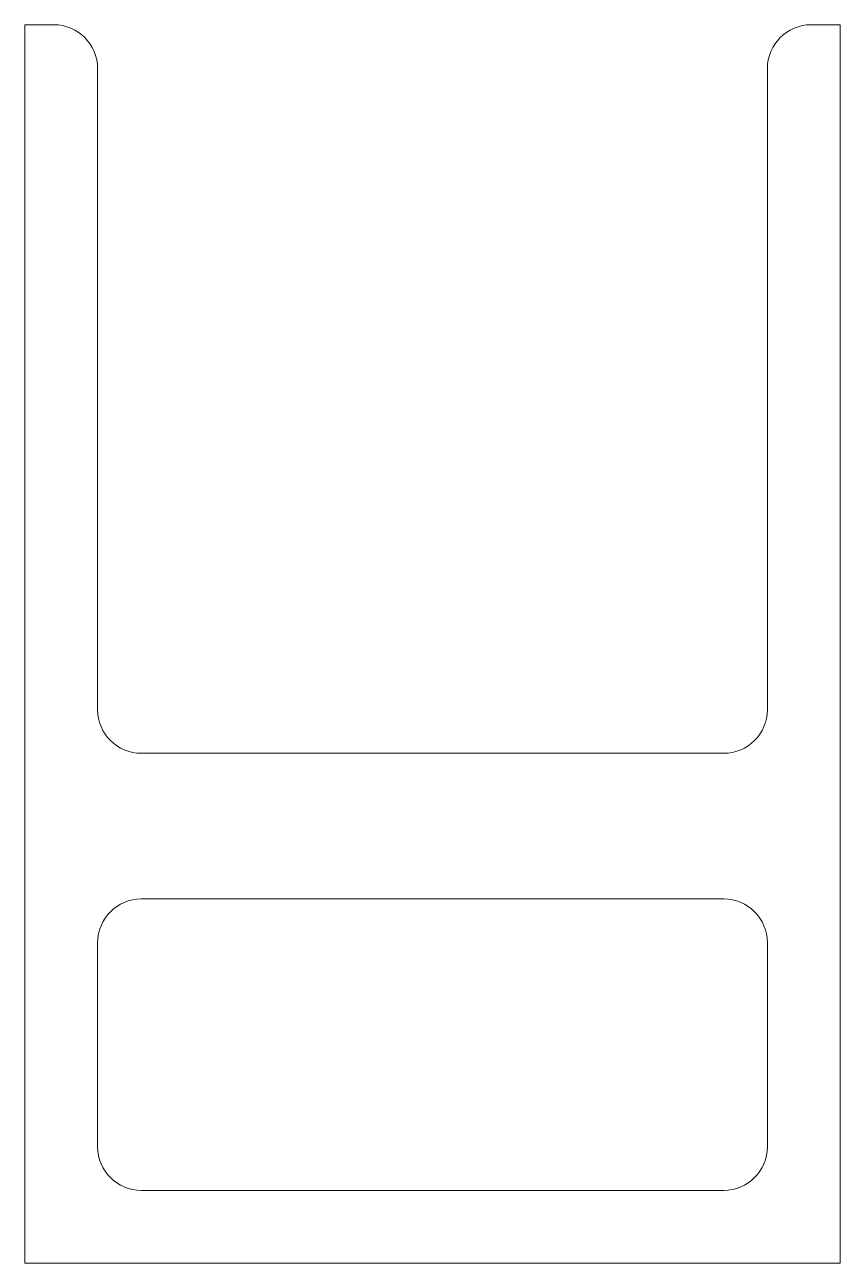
# Model space of a CAD drawing. Header units: millimetres. Extents: x 0 to 56, y 0 to 85.
import ezdxf

# ---------------------------------------------------------------- set-up
doc = ezdxf.new("R2010")
doc.units = ezdxf.units.MM

msp = doc.modelspace()

# ---------------------------------------------------------------- linework, layer by layer
at = {"color": 7, "linetype": 'Continuous', "lineweight": 15}
for p, q in [((0, 85), (0, 0)), ((2, 85), (0, 85)), ((56, 85), (54, 85)), ((56, 0), (56, 85)), ((5, 38), (5, 82)), ((51, 82), (51, 38)), ((48, 35), (8, 35)), ((48, 25), (8, 25)), ((5, 22), (5, 8)), ((51, 8), (51, 22)), ((8, 5), (48, 5)), ((0, 0), (56, 0))]:
    msp.add_line(p, q, dxfattribs=at)
for centre, start, end in [((2, 82), 0, 90), ((54, 82), 90, 180), ((8, 38), 180, 270), ((48, 38), 270, 0), ((8, 22), 90, 180), ((48, 22), 0, 90), ((8, 8), 180, 270), ((48, 8), 270, 0)]:
    msp.add_arc(centre, 3, start, end, dxfattribs=at)

doc.saveas('drawing.dxf')
